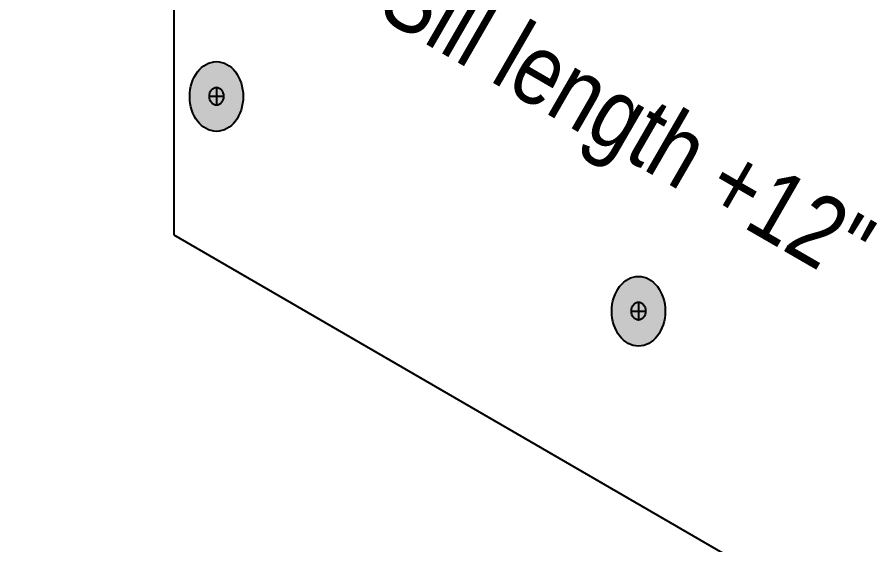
# Model space of a CAD drawing. Header units: inches. Extents: x -20.7 to 76.3, y -55.2 to 19.1.
# Drawn here: x 2.302 to 3.928, y 5.372 to 6.377 of the extents above; entities that cross this region are included whole.
import ezdxf

# ---------------------------------------------------------------- set-up
doc = ezdxf.new("R2010")
doc.units = ezdxf.units.IN
doc.header["$MEASUREMENT"] = 0
doc.layers.add('G-ANNO-TTLB', color=7, linetype='Continuous', lineweight=0)
doc.layers.add('TYVEK', color=7, linetype='Continuous', lineweight=0)

msp = doc.modelspace()

# ---------------------------------------------------------------- hatches: boundary and pattern name
at = {"layer": 'G-ANNO-TTLB', "true_color": 0xff00ff, "transparency": 33554687}
h = msp.add_hatch(color=6, dxfattribs=at)
edge = h.paths.add_edge_path()
edge.add_spline(control_points=[(20.0342, -15.1346), (20.0342, -15.1346), (-20.6658, -15.1346), (-20.6658, -15.1346), (-20.6658, -15.1346), (-20.6658, 19.0008), (-20.6658, 19.0008), (-20.6658, 19.0008), (20.0342, 19.0008), (20.0342, 19.0008), (20.0342, 19.0008), (20.0342, -15.1346), (20.0342, -15.1346)], knot_values=[0, 0, 0, 0, 1, 1, 1, 2, 2, 2, 3, 3, 3, 4, 4, 4, 4], degree=3, periodic=0)
edge = h.paths.add_edge_path()
edge.add_spline(control_points=[(-20.5408, 18.8757), (-20.5408, 18.8757), (-20.5408, -15.0095), (-20.5408, -15.0095), (-20.5408, -15.0095), (19.9092, -15.0095), (19.9092, -15.0095), (19.9092, -15.0095), (19.9092, 18.8757), (19.9092, 18.8757), (19.9092, 18.8757), (-20.5408, 18.8757), (-20.5408, 18.8757)], knot_values=[0, 0, 0, 0, 1, 1, 1, 2, 2, 2, 3, 3, 3, 4, 4, 4, 4], degree=3, periodic=0)
edge.add_line((-20.5408, 18.8757), (-20.5408, 18.8757))
at = {"layer": 'TYVEK', "true_color": 0x003b71, "transparency": 33554687}
h = msp.add_hatch(color=156, dxfattribs=at)
h.dxf.hatch_style = 2
edge = h.paths.add_edge_path()
edge.add_ellipse((2.6826, 6.2261), major_axis=(0, 0.0664), ratio=0.766948, start_angle=0, end_angle=360)
h = msp.add_hatch(color=156, dxfattribs=at)
h.dxf.hatch_style = 2
edge = h.paths.add_edge_path()
edge.add_ellipse((3.4871, 5.817), major_axis=(0, 0.0664), ratio=0.766948, start_angle=0, end_angle=360)

# ---------------------------------------------------------------- linework, layer by layer
at = {"layer": 'G-ANNO-TTLB'}
for points in [[(20.0342, -15.1346), (20.0342, -15.1346), (-20.6658, -15.1346), (-20.6658, -15.1346), (-20.6658, -15.1346), (-20.6658, 19.0008), (-20.6658, 19.0008), (-20.6658, 19.0008), (20.0342, 19.0008), (20.0342, 19.0008), (20.0342, 19.0008), (20.0342, -15.1346), (20.0342, -15.1346)], [(-20.5408, 18.8757), (-20.5408, 18.8757), (-20.5408, -15.0095), (-20.5408, -15.0095), (-20.5408, -15.0095), (19.9092, -15.0095), (19.9092, -15.0095), (19.9092, -15.0095), (19.9092, 18.8757), (19.9092, 18.8757), (19.9092, 18.8757), (-20.5408, 18.8757), (-20.5408, 18.8757)]]:
    msp.add_open_spline(points, degree=3, knots=[0, 0, 0, 0, 1, 1, 1, 2, 2, 2, 3, 3, 3, 4, 4, 4, 4], dxfattribs=at)
at = {"layer": 'TYVEK', "color": 18, "lineweight": 25, "true_color": 0x000000}
for p, q in [((2.6015, 11.8286), (2.6015, 5.9625)), ((2.6015, 5.9625), (6.3358, 3.8006))]:
    msp.add_line(p, q, dxfattribs=at)
at = {"layer": 'TYVEK', "color": 252, "lineweight": 25, "true_color": 0x848484}
for p, q in [((2.6826, 6.2437), (2.6826, 6.2094)), ((2.6691, 6.2265), (2.6961, 6.2265)), ((3.4871, 5.8345), (3.4871, 5.8002)), ((3.4736, 5.8174), (3.5006, 5.8174))]:
    msp.add_line(p, q, dxfattribs=at)
at = {"layer": 'TYVEK', "color": 18, "lineweight": 25, "true_color": 0x000000}
for centre in [(2.6826, 6.2261), (3.4871, 5.817)]:
    msp.add_ellipse(centre, major_axis=(0, 0.0664), ratio=0.766948, dxfattribs=at)
at = {"layer": 'TYVEK', "color": 252, "lineweight": 25, "true_color": 0x848484}
for centre in [(2.6826, 6.2265), (3.4871, 5.8174)]:
    msp.add_ellipse(centre, major_axis=(0, 0.0171), ratio=0.788846, dxfattribs=at)

# ---------------------------------------------------------------- texts
at = {"layer": 'TYVEK', "insert": (2.9639, 6.3471), "char_height": 0.2, "attachment_point": 7, "rotation": 330.0001}
msp.add_mtext('\\C1;\\c255;\\FArial Narrow|b0|i0|c1;\\H0.134569;\\W1.007294;Sill length +12"', dxfattribs=at)

doc.saveas('drawing.dxf')
